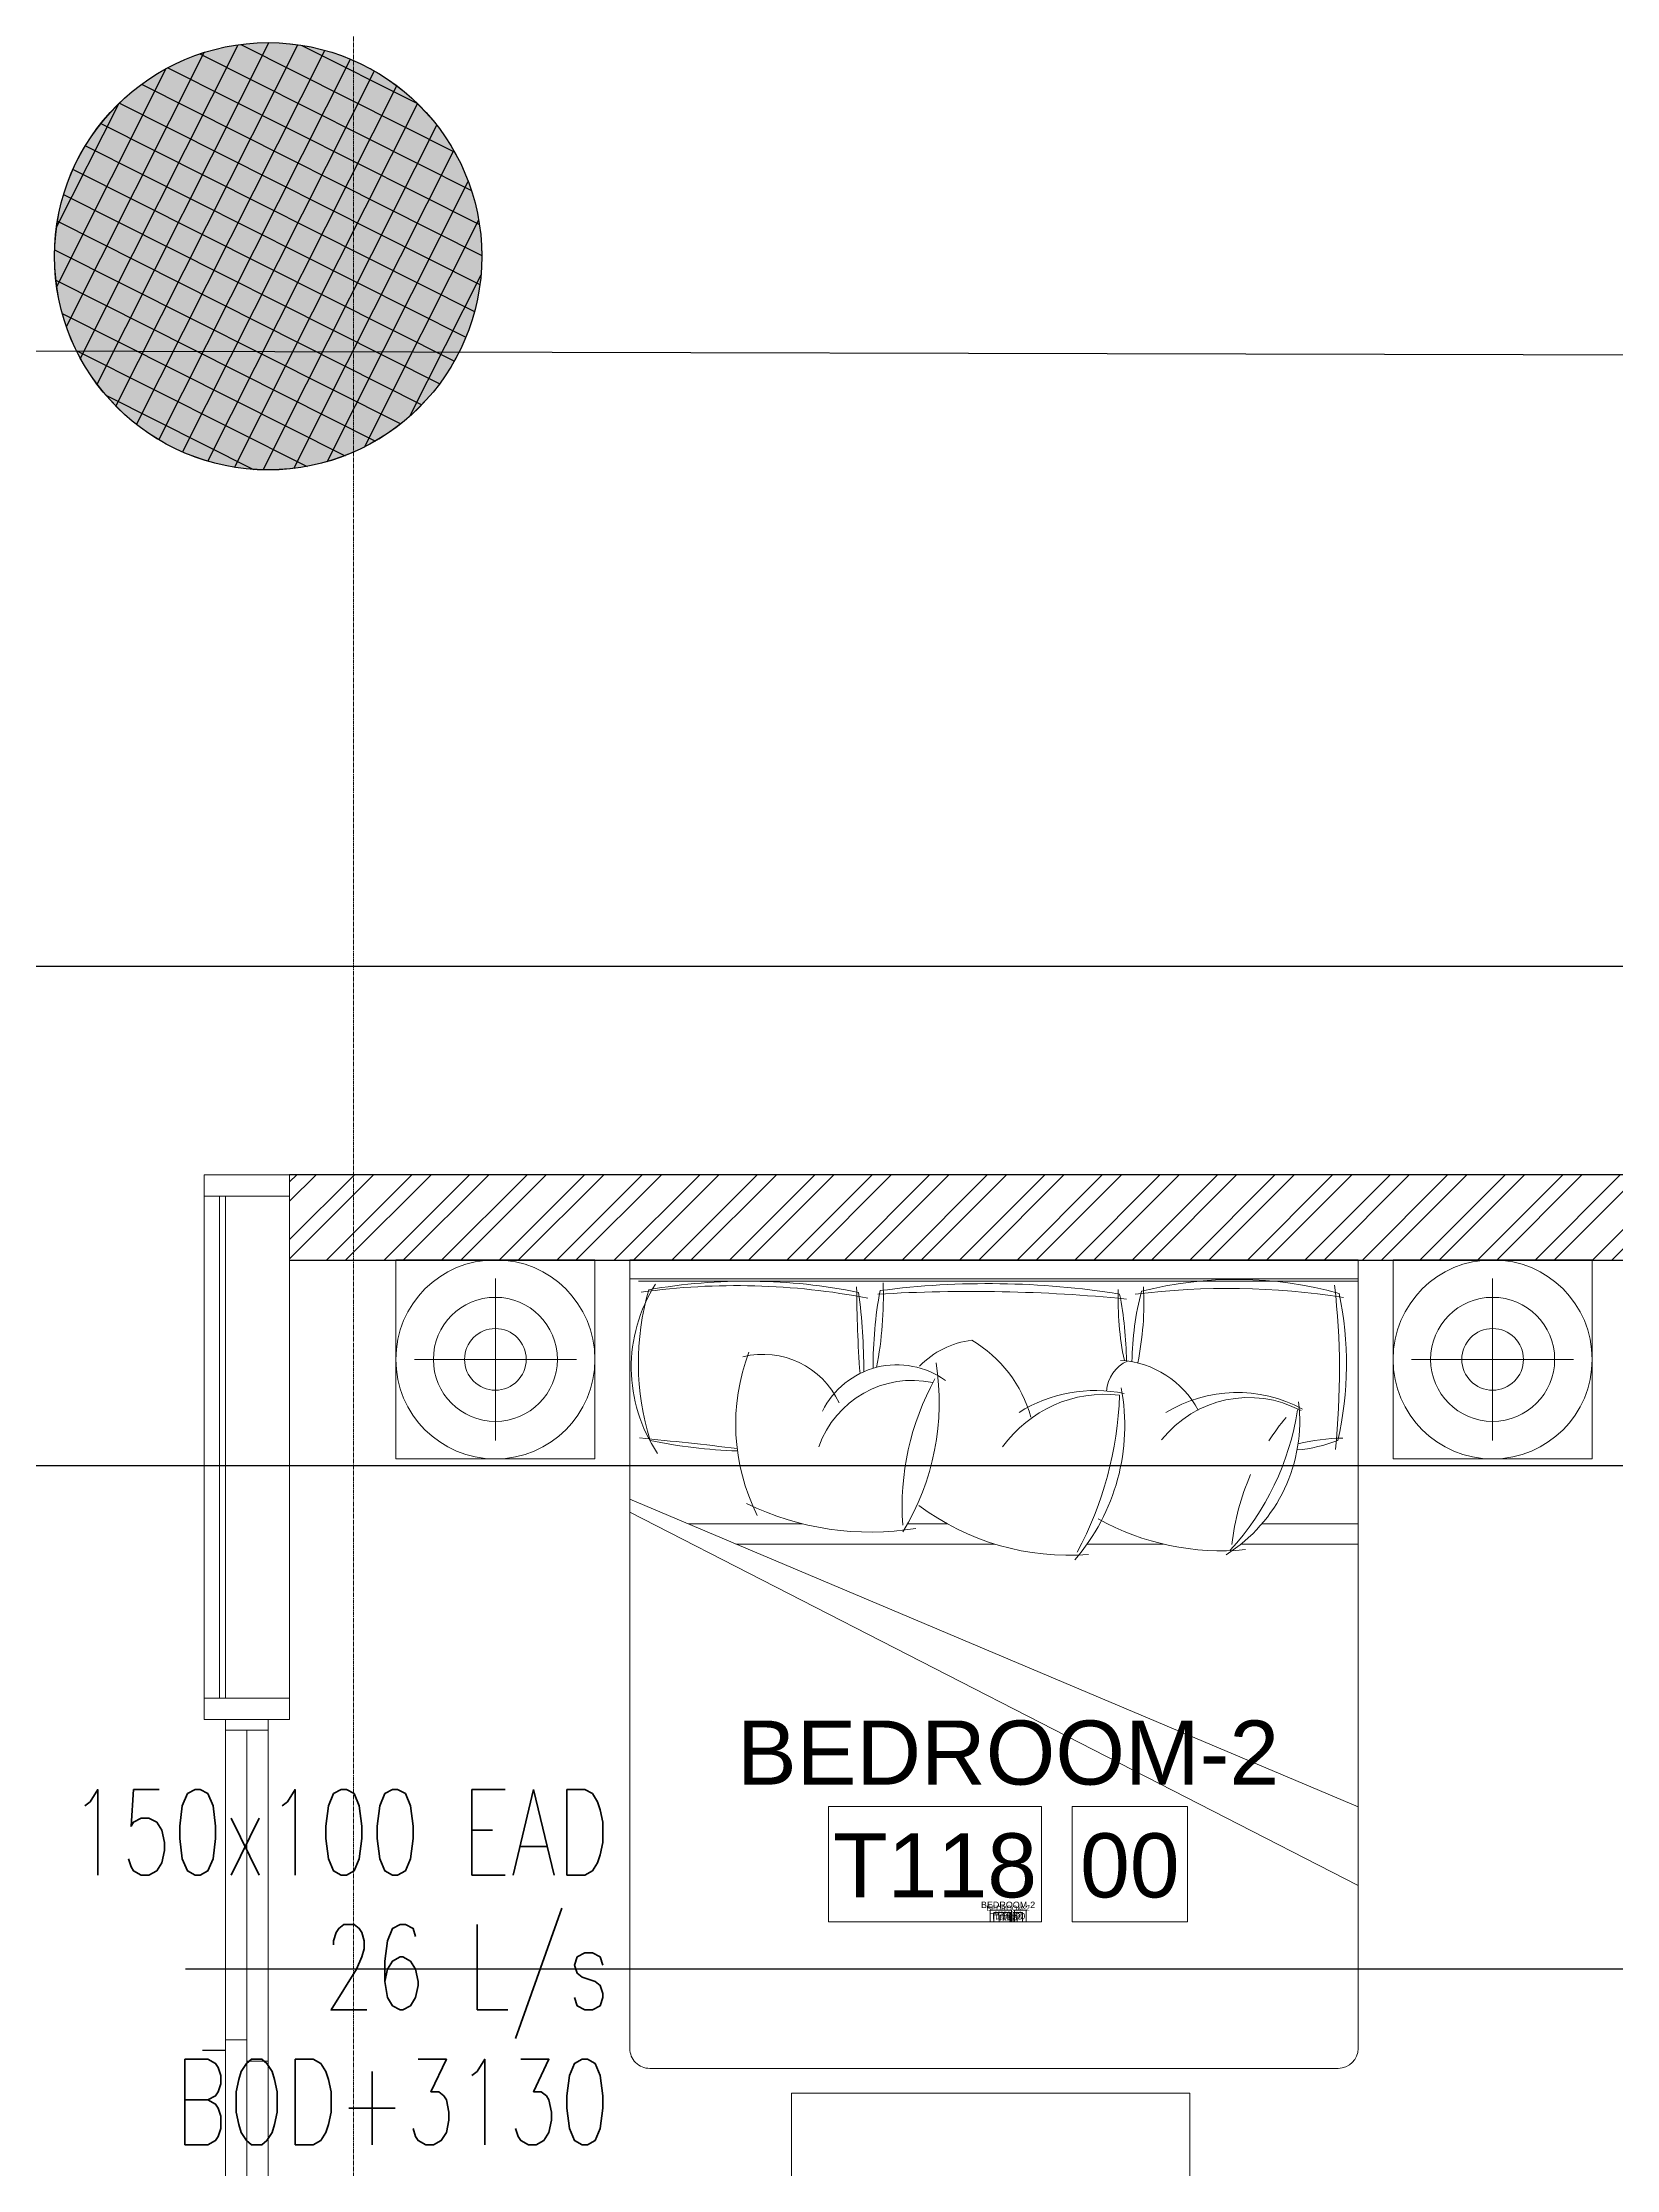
# Model space of a CAD drawing. Header units: millimetres. Extents: x -9226 to 166212, y -13 to 97274.
# Drawn here: x 29222 to 32906, y 76251 to 81230 of the extents above; entities that cross this region are included whole.
import ezdxf
from ezdxf.enums import TextEntityAlignment as Align

# ---------------------------------------------------------------- set-up
doc = ezdxf.new("R2010")
doc.units = ezdxf.units.MM
doc.linetypes.add('23491-A-XR-GRID$0$23288-XR-Unit GRIDS$0$CENTER2', pattern=[28.575, 19.05, -3.175, 3.175, -3.175])
doc.layers.get('0').update_dxf_attribs({"color": 8})
doc.layers.get('Defpoints').update_dxf_attribs({"color": 8})
for name, color, linetype in [('0-AC TEXT', 7, 'Continuous'), ('05 - 2ND - 3RD COLUMNS LAYOUT$0$23491-A-XR-GROUND TO PODIUM 3-COL$0$COLUMN', 8, 'Continuous'), ('05 - 2ND - 3RD COLUMNS LAYOUT$0$23491-A-XR-GROUND TO PODIUM 3-COL$0$HATCH', 8, 'Continuous'), ('1.STR', 8, 'Continuous'), ('cloud', 15, 'Continuous'), ('FAD', 3, 'Continuous')]:
    doc.layers.add(name, color=color, linetype=linetype)
for name, color, linetype, lineweight in [('05 - 2ND - 3RD COLUMNS LAYOUT$0$MH COL', 15, 'Continuous', 0), ('1.TAGGING', 7, 'Continuous', 5), ('1.XREF', 8, 'Continuous', 9), ('23491-A-XR-GRID$0$G-ANNO-GRID', 8, '23491-A-XR-GRID$0$23288-XR-Unit GRIDS$0$CENTER2', 0), ('23491-XR-AR-2ND FLOOR PLAN$0$23491-XR-AR-2ND FLOOR PLAN$0$23491-XR-AR-TYP-FLOOR$0$A-FURN-FREE-PLAN', 8, 'Continuous', 5), ('23491-XR-AR-2ND FLOOR PLAN$0$23491-XR-AR-2ND FLOOR PLAN$0$23491-XR-AR-TYP-FLOOR$0$A-WALL-PATT', 8, 'Continuous', 5), ('23491-XR-AR-2ND FLOOR PLAN$0$23491-XR-AR-2ND FLOOR PLAN$0$A-WALL', 8, 'Continuous', 30), ('23491-XR-AR-2ND FLOOR PLAN$0$23491-XR-AR-TYP FLOOR 2ND TO 18TH$0$23491-XR-AR-TYP-FLOOR$0$A-FLOR-HRAL', 8, 'Continuous', 15), ('23491-XR-AR-2ND FLOOR PLAN$0$23491-XR-AR-TYP FLOOR 2ND TO 18TH$0$23491-XR-AR-TYP-FLOOR$0$A-FLOR-PN00', 8, 'Continuous', 5), ('23491-XR-AR-2ND FLOOR PLAN$0$23491-XR-AR-TYP FLOOR 2ND TO 18TH$0$23491-XR-AR-TYP-FLOOR$0$A-FLOR-PN01', 8, 'Continuous', 9), ('23491-XR-AR-2ND FLOOR PLAN$0$23491-XR-AR-TYP FLOOR 3RD TO 18TH$0$A-FLOR-IDEN', 8, 'Continuous', 9), ('23491-XR-AR-2ND FLOOR PLAN$0$23491-XR-AR-TYP FLOOR 3RD TO 18TH$0$A-FLOR-IDEN @ 10', 8, 'Continuous', 9), ('23491-XR-AR-2ND FLOOR PLAN$0$23491-XR-AR-TYP FLOOR 3RD TO 18TH$0$A-FLOR-IDEN @ 100', 8, 'Continuous', 9), ('23491-XR-AR-2ND FLOOR PLAN$0$23491-XR-AR-TYP FLOOR 3RD TO 18TH$0$A-FLOR-IDEN @ 5', 8, 'Continuous', 9), ('23491-XR-AR-2ND FLOOR PLAN$0$23491-XR-AR-TYP FLOOR 3RD TO 18TH$0$A-FLOR-IDEN @ 8', 8, 'Continuous', 9), ('23491-XR-AR-2ND FLOOR PLAN$0$23491-XR-AR-TYP-FLOOR$0$A-Glaz-Sill', 8, 'Continuous', 5), ('23491-XR-AR-2ND FLOOR PLAN$0$23491-XR-AR-TYP-FLOOR$0$A-GLAZ-WNDO', 8, 'Continuous', 13), ('23491-XR-AR-2ND FLOOR PLAN$0$A-ANNO-DIMS', 8, 'Continuous', 5), ('23491-XR-AR-2ND FLOOR PLAN$0$NEC- Glass', 8, 'Continuous', 5), ('A-ANNO-DIMS', 8, 'Continuous', 9), ('MH DIM', 15, 'Continuous', 0), ('MH SLAB', 15, 'Continuous', 0)]:
    doc.layers.add(name, color=color, linetype=linetype, lineweight=lineweight)
doc.styles.add('23491-XR-AR-2ND FLOOR PLAN$0$23491-XR-AR-2ND FLOOR PLAN$0$SDC-TEXT_4_2', font='arial.ttf')
doc.styles.add('ROMANS', font='isocp.shx', dxfattribs={"width": 0.8})
doc.styles.add('ROMANS100', font='romans.shx', dxfattribs={"width": 0.7, "height": 100})
doc.dimstyles.new('JSE', dxfattribs={"dimtxt": 50, "dimasz": 150, "dimexe": 0.18, "dimexo": 0.0625, "dimgap": 50, "dimtad": 0, "dimdec": 0, "dimrnd": 5, "dimzin": 0, "dimdsep": 46, "dimtxsty": 'ROMANS', "dimcen": 0.09, "dimclrd": 7, "dimclre": 7, "dimclrt": 7, "dimadec": 0, "dimazin": 0, "dimtfac": 1, "dimtdec": 0, "dimtofl": 0, "dimtmove": 0, "dimatfit": 3, "dimfxl": 1, "dimtolj": 1, "dimtzin": 0, "dimarcsym": 1})
doc.dimstyles.new('JSE-1.25', dxfattribs={"dimtxt": 200, "dimasz": 150, "dimexe": 0.18, "dimexo": 0.0625, "dimgap": 20, "dimtad": 1, "dimdec": 0, "dimrnd": 5, "dimzin": 0, "dimdsep": 46, "dimtxsty": 'ROMANS', "dimcen": 0.09, "dimclrd": 256, "dimclre": 256, "dimclrt": 7, "dimadec": 0, "dimazin": 0, "dimtfac": 1, "dimtdec": 0, "dimtofl": 0, "dimtmove": 0, "dimatfit": 3, "dimfxl": 1, "dimtolj": 1, "dimtzin": 0, "dimarcsym": 0})

# ---------------------------------------------------------------- blocks, each defined once
blk = doc.blocks.new('23491-XR-AR-2ND FLOOR PLAN$0$A$C1cb4348e')
at = {"layer": '23491-XR-AR-2ND FLOOR PLAN$0$23491-XR-AR-TYP-FLOOR$0$A-Glaz-Sill', "color": 8}
for p, q in [((100, 800), (100, 1525)), ((0, 750), (0, 25))]:
    blk.add_line(p, q, dxfattribs=at)
at = {"layer": '23491-XR-AR-2ND FLOOR PLAN$0$NEC- Glass', "color": 8}
for points in [[(100, 1550), (100, 1525), (0, 1525), (0, 1550)], [(0, 1525), (0, 750), (50, 750), (50, 1525)], [(50, 25), (50, 800), (100, 800), (100, 25)], [(100, 0), (100, 25), (0, 25), (0, 0)]]:
    blk.add_lwpolyline(points, close=True, dxfattribs=at)
at = {"layer": 'Defpoints', "color": 8}
blk.add_line((100, 775), (153.9, 775), dxfattribs=at)
blk = doc.blocks.new('23491-XR-AR-2ND FLOOR PLAN$0$A$C98741eb2')
at = {"layer": '23491-XR-AR-2ND FLOOR PLAN$0$23491-XR-AR-TYP-FLOOR$0$A-Glaz-Sill', "color": 8}
for p, q in [((-2037.4, 64315.4, 0), (-2037.4, 65490.4, 0)), ((-1837.4, 64315.4, 0), (-1837.4, 65490.4, 0))]:
    blk.add_line(p, q, dxfattribs=at)
at = {"layer": '23491-XR-AR-2ND FLOOR PLAN$0$23491-XR-AR-TYP-FLOOR$0$A-GLAZ-WNDO', "color": 8, "elevation": 0}
for points in [[(-2037.4, 65490.4), (-1837.4, 65490.4), (-1837.4, 65540.4), (-2037.4, 65540.4)], [(-1837.4, 64315.4), (-1837.4, 64265.4), (-2037.4, 64265.4), (-2037.4, 64315.4)]]:
    blk.add_lwpolyline(points, close=True, dxfattribs=at)
at = {"layer": '23491-XR-AR-2ND FLOOR PLAN$0$NEC- Glass', "color": 8}
for p, q in [((-2001.4, 65490.4, 0), (-2001.4, 64315.4, 0)), ((-1987.4, 65490.4, 0), (-1987.4, 64315.4, 0))]:
    blk.add_line(p, q, dxfattribs=at)
at = {"layer": '23491-XR-AR-2ND FLOOR PLAN$0$A-ANNO-DIMS', "color": 8, "xscale": -1, "rotation": 1.08428626077739e-07}
blk.add_blockref('23491-XR-AR-2ND FLOOR PLAN$0$A$C1cb4348e', (-1887.4, 62715.4, 0), dxfattribs=at)
blk = doc.blocks.new('23491-XR-AR-2ND FLOOR PLAN$0$23491-XR-AR-2ND FLOOR PLAN$0$23491-XR-AR-TYP-FLOOR$0$ery')
at = {"color": 8}
for p, q in [((50.1732, -60.523), (50.1732, -62.5035)), ((52.002, -60.523), (52.002, -62.5035)), ((49.8357, -60.9765), (49.8357, -60.5696)), ((50.195, -60.5765), (52.002, -60.5765)), ((52.3396, -60.9765), (52.3396, -60.5696)), ((50.0392, -60.773), (49.6322, -60.773)), ((52.1361, -60.773), (52.543, -60.773)), ((50.1732, -61.1243), (52.002, -61.8966)), ((50.1732, -61.1566), (52.002, -62.0945)), ((50.3194, -61.1861), (50.6071, -61.1861)), ((50.8707, -61.1861), (50.9706, -61.1861)), ((51.7601, -61.1861), (52.002, -61.1861)), ((50.4397, -61.2369), (51.0896, -61.2369)), ((51.3214, -61.2369), (51.5131, -61.2369)), ((51.7079, -61.2369), (52.002, -61.2369)), ((50.2232, -62.5535), (51.952, -62.5535))]:
    blk.add_line(p, q, dxfattribs=at)
for points in [[(49.5857, -61.023), (49.5857, -60.523), (50.0857, -60.523), (50.0857, -61.023)], [(50.1732, -60.5707), (52.002, -60.5707), (52.002, -60.523), (50.1732, -60.523)], [(52.5896, -61.023), (52.5896, -60.523), (52.0896, -60.523), (52.0896, -61.023)], [(51.579, -63.0159), (51.579, -62.6159), (50.579, -62.6159), (50.579, -63.0159)]]:
    blk.add_lwpolyline(points, close=True, dxfattribs=at)
for centre, radius in [((49.8357, -60.773), 0.25), ((52.3396, -60.773), 0.25), ((49.8357, -60.773), 0.1558), ((52.3396, -60.773), 0.1558), ((49.8357, -60.773), 0.0774), ((52.3396, -60.773), 0.0774)]:
    blk.add_circle(centre, radius, dxfattribs=at)
for centre, radius, start, end in [((50.5656, -60.7926), 0.3887, 147.51, 213.8336), ((50.8566, -60.7814), 0.6619, 163.9263, 197.1409), ((50.4413, -62.324), 1.7363, 79.0487, 97.9408), ((50.467, -61.9939), 1.4173, 78.5793, 100.0172), ((53.6557, -60.5857), 2.9129, 180.1063, 184.3854), ((49.2556, -60.8025), 1.5051, 359.9394, 7.5533), ((51.8197, -60.7885), 1.0355, 169.5301, 180.3869), ((49.8644, -60.6148), 0.9455, 349.1351, 2.0447), ((51.0308, -64.5677), 3.9654, 84.3658, 93.3969), ((51.0726, -62.6805), 2.0978, 80.934, 97.4266), ((52.1368, -60.6251), 0.7375, 177.8261, 191.8211), ((50.4231, -60.794), 0.9974, 0.9919, 10.6945), ((52.1698, -60.7881), 0.7358, 165.3434, 179.2809), ((51.6753, -62.4532), 1.8585, 81.0226, 97.1964), ((50.718, -60.6316), 0.7459, 348.3689, 3.123), ((51.6956, -61.533), 0.9609, 74.3851, 104.3191), ((50.0422, -60.8025), 1.9129, 354.0935, 6.4707), ((51.1003, -60.785), 0.8722, 347.3175, 11.7435), ((51.0581, -60.9422), 0.2189, 96.8992, 136.0421), ((50.8689, -61.0038), 0.323, 15.4018, 59.7122), ((50.9519, -60.9358), 0.5128, 159.3026, 206.5026), ((50.5079, -60.9703), 0.21, 24.7523, 103.9192), ((50.3253, -60.8812), 0.6248, 328.6542, 9.1977), ((51.4597, -60.8591), 0.0899, 114.1567, 175.8974), ((51.3912, -61.0124), 0.2374, 28.1996, 86.5061), ((50.8825, -61.0743), 0.2484, 78.0413, 160.8342), ((50.8438, -60.9949), 0.2082, 54.1671, 153.8421), ((51.5165, -61.1414), 0.6595, 151.0456, 184.1497), ((51.3671, -61.1783), 0.3178, 83.5607, 144.2853), ((51.342, -61.2124), 0.3612, 78.4081, 122.0077), ((50.9003, -60.9391), 0.5157, 319.1339, 10.5299), ((50.5144, -60.8347), 0.8889, 331.605, 358.1749), ((51.7274, -61.1472), 0.2783, 61.8876, 141.8707), ((51.6983, -61.2012), 0.345, 61.6404, 121.3345), ((51.4584, -60.9282), 0.3969, 302.3262, 7), ((51.1919, -60.8013), 0.6649, 317.3201, 351.4624), ((52.2757, -61.3012), 0.5939, 139.9508, 146.951), ((49.2432, -70.9709), 10.046, 83.14243, 84.54762), ((50.4817, -59.7519), 1.2515, 258.1169, 268.2497), ((51.8161, -60.6296), 0.3723, 275.0174, 291.2748), ((51.97, -61.4633), 0.4925, 90.7851, 103.9629), ((52.2757, -61.3012), 0.5939, 156.2982, 173.8539), ((50.7767, -60.4995), 0.7072, 243.96, 279.3474), ((51.2758, -60.6357), 0.6293, 233.2201, 274.4972), ((51.6586, -60.6167), 0.637, 240.9467, 275.467), ((51.952, -62.5035), 0.05, 270, 0)]:
    blk.add_arc(centre, radius, start, end, dxfattribs=at)
at = {"color": 8, "linetype": 'ByBlock'}
blk.add_arc((50.2232, -62.5035), 0.05, 180, 270, dxfattribs=at)
blk = doc.blocks.new('*U531')
at = {"color": 8, "linetype": 'ByBlock'}
for points in [[(1.3, 0), (-7, 0), (-7, 4.5), (1.3, 4.5)], [(2.5, 0), (7, 0), (7, 4.5), (2.5, 4.5)]]:
    blk.add_lwpolyline(points, close=True, dxfattribs=at)
at = {"color": 8, "linetype": 'ByBlock', "style": '23491-XR-AR-2ND FLOOR PLAN$0$23491-XR-AR-2ND FLOOR PLAN$0$SDC-TEXT_4_2'}
for tag, p in [('ROOM-NAME-2', (0, 9.95)), ('ROOM-NAME-1', (0, 6.6)), ('ROOM-NO.', (-2.85, 2.2)), ('ROOM-FINISH', (4.75, 2.2))]:
    blk.add_attdef(tag, text='', height=2.5, dxfattribs=at).set_placement(p, align=Align.MIDDLE_CENTER)
blk = doc.blocks.new('*U819')
at = {"layer": '23491-XR-AR-2ND FLOOR PLAN$0$23491-XR-AR-TYP FLOOR 3RD TO 18TH$0$A-FLOR-IDEN @ 10', "color": 8}
ref = blk.add_blockref('*U531', (31481.7, 76831.1), dxfattribs=dict(at, xscale=5.999999999999999, yscale=5.999999999999999, zscale=5.999999999999999))
ref.add_attrib('ROOM-NO.', 'T118', dxfattribs={"layer": '0', "color": 0, "linetype": 'ByBlock', "height": 15, "style": '23491-XR-AR-2ND FLOOR PLAN$0$23491-XR-AR-2ND FLOOR PLAN$0$SDC-TEXT_4_2'}).set_placement((31464.6, 76844.3), align=Align.MIDDLE_CENTER)
ref.add_attrib('ROOM-FINISH', '00', dxfattribs={"layer": '0', "color": 0, "linetype": 'ByBlock', "height": 15, "style": '23491-XR-AR-2ND FLOOR PLAN$0$23491-XR-AR-2ND FLOOR PLAN$0$SDC-TEXT_4_2'}).set_placement((31510.2, 76844.3), align=Align.MIDDLE_CENTER)
ref.add_attrib('ROOM-NAME-1', 'BEDROOM-2', dxfattribs={"layer": '0', "color": 0, "linetype": 'ByBlock', "height": 15, "style": '23491-XR-AR-2ND FLOOR PLAN$0$23491-XR-AR-2ND FLOOR PLAN$0$SDC-TEXT_4_2'}).set_placement((31481.7, 76870.7), align=Align.MIDDLE_CENTER)
at = {"layer": '23491-XR-AR-2ND FLOOR PLAN$0$23491-XR-AR-TYP FLOOR 3RD TO 18TH$0$A-FLOR-IDEN @ 100', "color": 8}
ref = blk.add_blockref('*U531', (31481.7, 76831.1), dxfattribs=dict(at, xscale=60, yscale=60, zscale=60))
ref.add_attrib('ROOM-NO.', 'T118', dxfattribs={"layer": '0', "color": 0, "linetype": 'ByBlock', "height": 150, "style": '23491-XR-AR-2ND FLOOR PLAN$0$23491-XR-AR-2ND FLOOR PLAN$0$SDC-TEXT_4_2'}).set_placement((31310.7, 76963.1), align=Align.MIDDLE_CENTER)
ref.add_attrib('ROOM-FINISH', '00', dxfattribs={"layer": '0', "color": 0, "linetype": 'ByBlock', "height": 150, "style": '23491-XR-AR-2ND FLOOR PLAN$0$23491-XR-AR-2ND FLOOR PLAN$0$SDC-TEXT_4_2'}).set_placement((31766.7, 76963.1), align=Align.MIDDLE_CENTER)
ref.add_attrib('ROOM-NAME-1', 'BEDROOM-2', dxfattribs={"layer": '0', "color": 0, "linetype": 'ByBlock', "height": 150, "style": '23491-XR-AR-2ND FLOOR PLAN$0$23491-XR-AR-2ND FLOOR PLAN$0$SDC-TEXT_4_2'}).set_placement((31481.7, 77227.1), align=Align.MIDDLE_CENTER)
at = {"layer": '23491-XR-AR-2ND FLOOR PLAN$0$23491-XR-AR-TYP FLOOR 3RD TO 18TH$0$A-FLOR-IDEN @ 5', "color": 8}
ref = blk.add_blockref('*U531', (31481.7, 76831.1), dxfattribs=dict(at, xscale=3, yscale=3, zscale=3))
ref.add_attrib('ROOM-NO.', 'T118', dxfattribs={"layer": '0', "color": 0, "linetype": 'ByBlock', "height": 7.5, "style": '23491-XR-AR-2ND FLOOR PLAN$0$23491-XR-AR-2ND FLOOR PLAN$0$SDC-TEXT_4_2'}).set_placement((31473.1, 76837.7), align=Align.MIDDLE_CENTER)
ref.add_attrib('ROOM-FINISH', '00', dxfattribs={"layer": '0', "color": 0, "linetype": 'ByBlock', "height": 7.5, "style": '23491-XR-AR-2ND FLOOR PLAN$0$23491-XR-AR-2ND FLOOR PLAN$0$SDC-TEXT_4_2'}).set_placement((31495.9, 76837.7), align=Align.MIDDLE_CENTER)
ref.add_attrib('ROOM-NAME-1', 'BEDROOM-2', dxfattribs={"layer": '0', "color": 0, "linetype": 'ByBlock', "height": 7.5, "style": '23491-XR-AR-2ND FLOOR PLAN$0$23491-XR-AR-2ND FLOOR PLAN$0$SDC-TEXT_4_2'}).set_placement((31481.7, 76850.9), align=Align.MIDDLE_CENTER)
at = {"layer": '23491-XR-AR-2ND FLOOR PLAN$0$23491-XR-AR-TYP FLOOR 3RD TO 18TH$0$A-FLOR-IDEN @ 8', "color": 8}
ref = blk.add_blockref('*U531', (31481.7, 76831.1), dxfattribs=dict(at, xscale=4.8, yscale=4.8, zscale=4.8))
ref.add_attrib('ROOM-NO.', 'T118', dxfattribs={"layer": '0', "color": 0, "linetype": 'ByBlock', "height": 12, "style": '23491-XR-AR-2ND FLOOR PLAN$0$23491-XR-AR-2ND FLOOR PLAN$0$SDC-TEXT_4_2'}).set_placement((31468, 76841.7), align=Align.MIDDLE_CENTER)
ref.add_attrib('ROOM-FINISH', '00', dxfattribs={"layer": '0', "color": 0, "linetype": 'ByBlock', "height": 12, "style": '23491-XR-AR-2ND FLOOR PLAN$0$23491-XR-AR-2ND FLOOR PLAN$0$SDC-TEXT_4_2'}).set_placement((31504.5, 76841.7), align=Align.MIDDLE_CENTER)
ref.add_attrib('ROOM-NAME-1', 'BEDROOM-2', dxfattribs={"layer": '0', "color": 0, "linetype": 'ByBlock', "height": 12, "style": '23491-XR-AR-2ND FLOOR PLAN$0$23491-XR-AR-2ND FLOOR PLAN$0$SDC-TEXT_4_2'}).set_placement((31481.7, 76862.8), align=Align.MIDDLE_CENTER)
blk = doc.blocks.new('23491-XR-AR-2ND FLOOR PLAN')
at = {"layer": '23491-XR-AR-2ND FLOOR PLAN$0$23491-XR-AR-2ND FLOOR PLAN$0$23491-XR-AR-TYP-FLOOR$0$A-WALL-PATT'}
h = blk.add_hatch(dxfattribs=at)
h.set_pattern_fill('ANSI32', color=8, scale=10)
h.paths.add_polyline_path([(33950, 74180), (33850, 74180), (33850, 72880), (33950, 72880)])
h.paths.add_polyline_path([(33850, 76280), (33950, 76280), (33950, 79480), (33700, 79480), (33700, 78580), (29799.9, 78579.8), (29800, 78379.8), (33850, 78379.8)])
h.paths.add_polyline_path([(33950, 75380), (33850, 75380), (33850, 75080), (33950, 75080)])
at = {"layer": '23491-XR-AR-2ND FLOOR PLAN$0$23491-XR-AR-2ND FLOOR PLAN$0$A-WALL', "color": 8}
for p, q in [((33700, 78579.8), (29799.9, 78579.8)), ((29800, 78379.8), (33850, 78379.8))]:
    blk.add_line(p, q, dxfattribs=at)
at = {"layer": '23491-XR-AR-2ND FLOOR PLAN$0$23491-XR-AR-TYP FLOOR 2ND TO 18TH$0$23491-XR-AR-TYP-FLOOR$0$A-FLOR-HRAL', "color": 8}
for points in [[(33700, 81405), (29250, 81405, 0.414214), (27325, 79480), (27325, 34180)], [(33700, 81355), (29250, 81355, 0.414214), (27375, 79480), (27375, 34180)]]:
    blk.add_lwpolyline(points, format="xyb", dxfattribs=at)
at = {"layer": '23491-XR-AR-2ND FLOOR PLAN$0$23491-XR-AR-TYP FLOOR 2ND TO 18TH$0$23491-XR-AR-TYP-FLOOR$0$A-FLOR-PN00', "color": 8}
blk.add_arc((29250, 79480), 2100, 90.0001, 179.9999, dxfattribs=at)
at = {"layer": '23491-XR-AR-2ND FLOOR PLAN$0$23491-XR-AR-TYP FLOOR 2ND TO 18TH$0$23491-XR-AR-TYP-FLOOR$0$A-FLOR-PN01', "color": 8}
for points in [[(33550, 81480), (29250, 81480, 0.414214), (27250, 79480), (27250, 34180)], [(33700, 81280), (29250, 81280, 0.414214), (27450, 79480), (27450, 34180)]]:
    blk.add_lwpolyline(points, format="xyb", dxfattribs=at)
at = {"layer": '23491-XR-AR-2ND FLOOR PLAN$0$23491-XR-AR-2ND FLOOR PLAN$0$23491-XR-AR-TYP-FLOOR$0$A-FURN-FREE-PLAN', "color": 8, "xscale": 932.1293139154591, "yscale": 932.1293139154591, "zscale": 932.1293139154591, "rotation": 359.9998488580844}
blk.add_blockref('23491-XR-AR-2ND FLOOR PLAN$0$23491-XR-AR-2ND FLOOR PLAN$0$23491-XR-AR-TYP-FLOOR$0$ery', (-16171.4, 134795.9), dxfattribs=at)
at = {"layer": '23491-XR-AR-2ND FLOOR PLAN$0$23491-XR-AR-TYP FLOOR 3RD TO 18TH$0$A-FLOR-IDEN'}
blk.add_blockref('*U819', (0, 0), dxfattribs=at)
at = {"layer": '23491-XR-AR-2ND FLOOR PLAN$0$23491-XR-AR-TYP-FLOOR$0$A-GLAZ-WNDO', "color": 8}
blk.add_blockref('23491-XR-AR-2ND FLOOR PLAN$0$A$C98741eb2', (31637.3, 13039.4, 0), dxfattribs=at)
blk = doc.blocks.new('23491-A-XR-GRID')
at = {"layer": '23491-A-XR-GRID$0$G-ANNO-GRID', "color": 8, "ltscale": 0.5}
blk.add_line((29950, 96273.8), (29950, 34912.2), dxfattribs=at)
blk = doc.blocks.new('05 - 2ND - 3RD COLUMNS LAYOUT')
at = {"layer": '05 - 2ND - 3RD COLUMNS LAYOUT$0$23491-A-XR-GROUND TO PODIUM 3-COL$0$HATCH'}
h = blk.add_hatch(color=256, dxfattribs=at)
h.dxf.hatch_style = 1
edge = h.paths.add_edge_path()
edge.add_arc((29749.9, 80729.7), 500, 0, 360)
at = {"layer": '05 - 2ND - 3RD COLUMNS LAYOUT$0$23491-A-XR-GROUND TO PODIUM 3-COL$0$COLUMN'}
blk.add_circle((29749.9, 80729.7, -0.4), 500, dxfattribs=at)
blk = doc.blocks.new('XREF')
at = {"layer": 'A-ANNO-DIMS', "color": 8}
blk.add_blockref('23491-XR-AR-2ND FLOOR PLAN', (0, 0), dxfattribs=at)
blk.add_blockref('23491-A-XR-GRID', (0, 0))
at = {"layer": 'A-ANNO-DIMS'}
blk.add_blockref('05 - 2ND - 3RD COLUMNS LAYOUT', (0, 0), dxfattribs=at)
blk = doc.blocks.new('I LOVE U05 - 2ND - 3RD COLUMNS LAYOUT$0$A$C9456dc06')
at = {"layer": '05 - 2ND - 3RD COLUMNS LAYOUT$0$23491-A-XR-GROUND TO PODIUM 3-COL$0$HATCH'}
h = blk.add_hatch(dxfattribs=at)
h.set_pattern_fill('ANSI37', color=15, scale=500, angle=18.2865)
h.set_pattern_definition([(63.286482, (-945835.106, 48788.784), (-55.8290846, 28.0956103), []), (153.286482, (-945835.106, 48788.784), (-28.0956103, -55.8290846), [])])
edge = h.paths.add_edge_path()
edge.add_arc((-8100, 46550), 500, 0, 360)
at = {"layer": '05 - 2ND - 3RD COLUMNS LAYOUT$0$MH COL', "color": 15, "ltscale": 5}
blk.add_circle((-8100, 46550, -0.4), 500, dxfattribs=at)
blk = doc.blocks.new('I LOVE U05 - 2ND - 3RD COLUMNS LAYOUT')
at = {"color": 15}
blk.add_blockref('I LOVE U05 - 2ND - 3RD COLUMNS LAYOUT$0$A$C9456dc06', (39456, 35273.4, 0), dxfattribs=at)
blk = doc.blocks.new('I LOVE USTR')
at = {"layer": 'MH SLAB', "const_width": 50}
blk.add_lwpolyline([(43216.4, 17719.1), (44047.4, 12883.2, -0.093317), (43355.2, 12622.3), (12015.4, 7239.6, -0.414199), (10629.5, 8219), (9935.6, 12256.9), (11019.7, 12443.2), (9740.9, 19884.8), (10254.3, 19973), (10238.2, 20067), (12308.6, 20422.8), (10825.9, 29051.1, -0.414214), (11805.3, 30437), (26850, 33022.3), (26850, 34179.9), (27600.4, 34180), (27600.4, 79563.2, -0.414214), (29600.4, 81563.2), (37750, 81563.2), (47799.9, 81563.2, -0.414214), (49799.9, 79563.2), (49799.9, 18850.6), (43216.4, 17719.1)], format="xyb", dxfattribs=at)
at = {"layer": 'MH DIM', "color": 15}
blk.add_blockref('I LOVE U05 - 2ND - 3RD COLUMNS LAYOUT', (-1606, -1093.4, 0), dxfattribs=at)
blk = doc.blocks.new('A$C32d94600')
at = {"layer": 'cloud', "color": 15}
blk.add_blockref('I LOVE USTR', (-5100, -86375.9, 0), dxfattribs=at)

msp = doc.modelspace()

# ---------------------------------------------------------------- block references
at = {"layer": '1.STR'}
msp.add_blockref('A$C32d94600', (5100, 86375.3), dxfattribs=at)

# ---------------------------------------------------------------- next in the draw order: block references
at = {"layer": '1.XREF'}
msp.add_blockref('XREF', (0, 0), dxfattribs=at)

# ---------------------------------------------------------------- next in the draw order: linework, layer by layer
at = {"layer": 'FAD', "color": 7, "elevation": 0}
msp.add_lwpolyline([(35723.1, 75908), (35723.1, 79067.3), (27121.4, 79067.3)], dxfattribs=at)

# ---------------------------------------------------------------- next in the draw order: texts
at = {"layer": '0-AC TEXT', "insert": (30551, 77140.5), "char_height": 200, "width": 2328.667, "attachment_point": 3, "line_spacing_factor": 0.946776, "style": 'ROMANS100'}
msp.add_mtext('150x100 EAD\\P26 L/s\\PBOD+3130', dxfattribs=at)

# ---------------------------------------------------------------- next in the draw order: leaders
at = {"layer": '1.TAGGING'}
msp.add_leader([(35880, 74531.8, 0), (35880, 80491.3, 0), (27852.7, 80510.1, 0)], dimstyle='JSE-1.25', override={"dimgap": 20, "dimtad": 0}, dxfattribs=at)
at = {"layer": 'FAD'}
for points in [[(38170.8, 69683, 0.1), (38170.8, 87014.7, 0.1), (27931.7, 87014.7, 0.1)], [(36834.8, 74897.4, 0.1), (36834.8, 85580.6, 0.1), (27018.1, 85580.6, 0.1)], [(36372.5, 76267, 0), (36370.1, 82975.1, 0), (27984.7, 82975.1, 0)], [(34918.8, 74750.9, 0.2), (34918.8, 77898, 0.2), (27154.5, 77898, 0.2)], [(34613.3, 75708, 0), (34613.3, 76720, 0), (29556.2, 76720, 0)]]:
    msp.add_leader(points, dimstyle='JSE', override={"dimgap": 50, "dimtad": 0}, dxfattribs=at)

doc.saveas('drawing.dxf')
